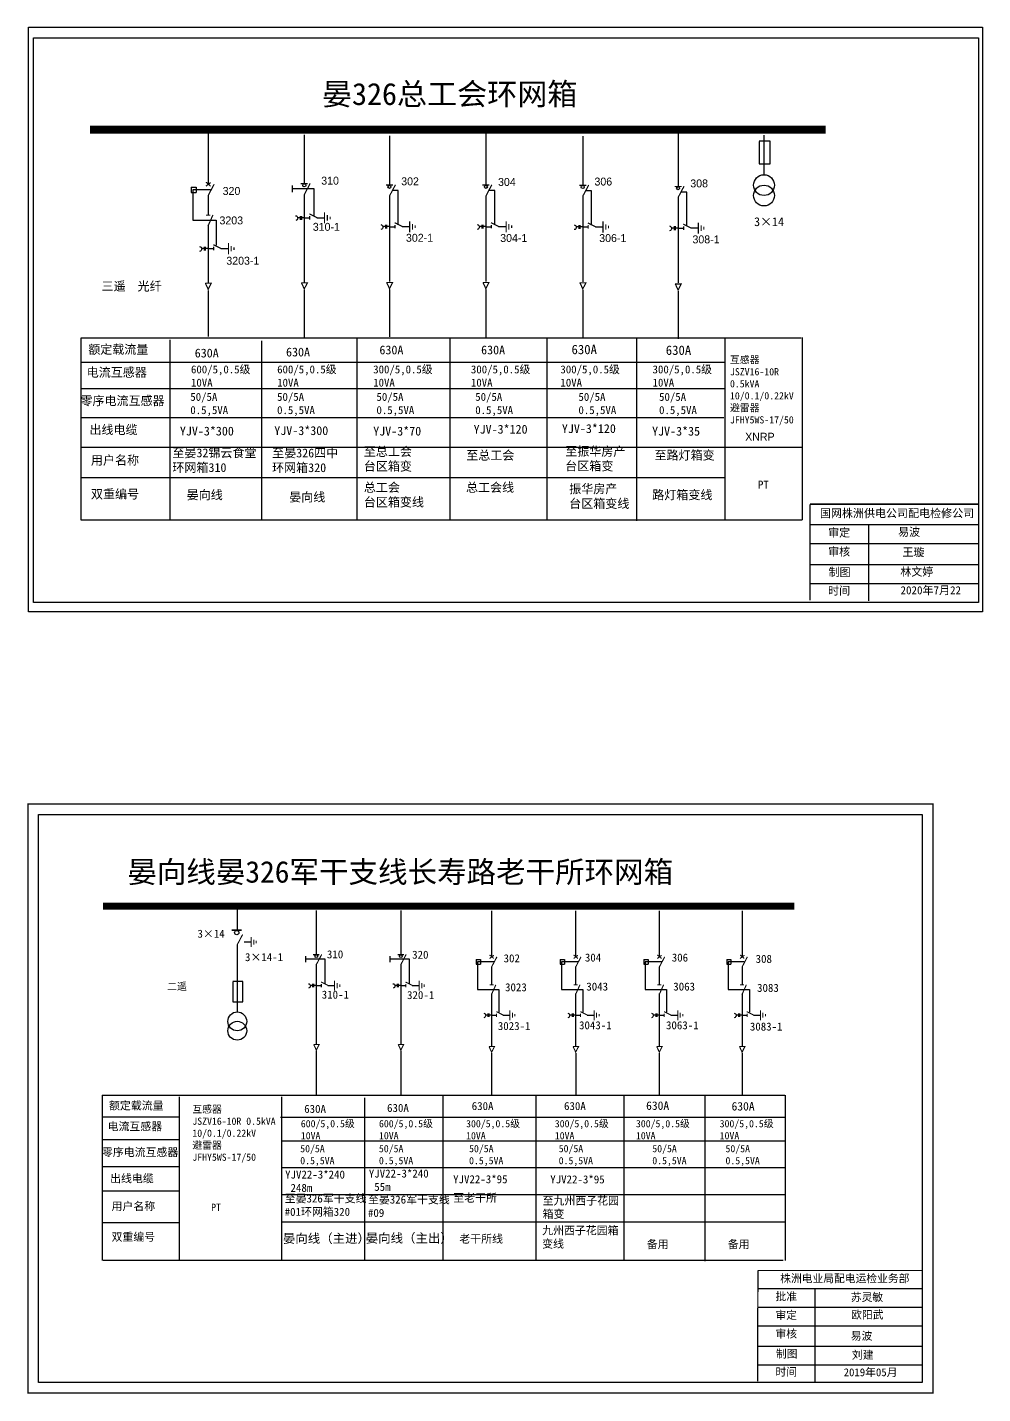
# Model space of a CAD drawing. Extents: x 90 to 673, y -361 to -21.
# Drawn here: x 383.3 to 515.8, y -211.6 to -22.1 of the extents above; entities that cross this region are included whole.
import ezdxf

# ---------------------------------------------------------------- set-up
doc = ezdxf.new("R2010")
doc.units = 0
doc.header["$LTSCALE"] = 0.774411
doc.linetypes.add('ACAD_ISO02W100', pattern=[15, 12, -3])
doc.linetypes.add('CENTER', pattern=[50.8, 31.75, -6.35, 6.35, -6.35])
doc.layers.get('0').update_dxf_attribs({"linetype": 'CONTINUOUS'})
doc.layers.add('2', color=7, linetype='CONTINUOUS')
doc.styles.add('hztxt_txtstyle_0.00_0_0', font='simkai.ttf')
doc.styles.add('hztxt_txtstyle_1.80_0_0', font='', dxfattribs={"height": 1.8, "bigfont": 'hztxt.shx'})
doc.styles.add('hztxt_txtstyle_2.70_0_0', font='simkai.ttf', dxfattribs={"height": 2.7})
doc.styles.add('字体', font='', dxfattribs={"height": 2.5})
doc.styles.get('hztxt_txtstyle_1.80_0_0').set_extended_font_data('hztxt')
doc.styles.get('字体').set_extended_font_data('KaiTi_GB2312')

# ---------------------------------------------------------------- blocks, each defined once
blk = doc.blocks.new('JD')
for points in [[(-2, 0.2), (-2, -0.2), (2, 0.2), (2, -0.2)], [(1, -1.2), (1, -0.8), (-1, -1.2), (-1, -0.8)], [(-0.5, -1.8), (-0.5, -2.2), (0.5, -1.8), (0.5, -2.2)]]:
    blk.add_trace(points)

msp = doc.modelspace()

# ---------------------------------------------------------------- linework, layer by layer
for p, q in [((408.37, -36.8), (408.37, -43.87)), ((421.7, -37.01), (421.7, -43.75)), ((433.51, -37.14), (433.51, -43.94)), ((446.88, -36.43), (446.88, -43.94)), ((460.31, -37.18), (460.31, -43.98)), ((473.54, -36.63), (473.54, -44.14)), ((485.42, -37.06), (485.42, -42.59)), ((406.02, -44.25), (406.69, -44.25)), ((406.02, -44.25), (406.02, -44.98)), ((406.02, -44.98), (406.69, -44.98)), ((406.69, -44.25), (406.69, -44.98)), ((408.37, -45.37), (408.37, -48.1)), ((421.7, -45.25), (421.7, -57.48)), ((433.51, -45.44), (433.51, -57.34)), ((446.88, -45.44), (446.88, -57.34)), ((460.31, -45.48), (460.31, -57.37)), ((473.54, -45.64), (473.54, -57.53)), ((421.7, -48.5), (422.46, -48.5)), ((423.46, -48.48), (424.49, -48.48)), ((408.37, -49.46), (408.37, -57.52)), ((433.51, -49.73), (434.27, -49.73)), ((435.27, -49.71), (436.31, -49.71)), ((446.88, -49.73), (447.64, -49.73)), ((448.64, -49.71), (449.67, -49.71)), ((460.31, -49.76), (461.07, -49.76)), ((462.07, -49.74), (463.11, -49.74)), ((473.54, -49.92), (474.3, -49.92)), ((475.29, -49.9), (476.33, -49.9)), ((408.37, -52.77), (409.13, -52.77)), ((410.13, -52.75), (411.17, -52.75))]:
    msp.add_line(p, q)
at = {"linetype": 'ACAD_ISO02W100'}
for p, q in [((408.7, -44.63), (406.23, -44.63)), ((406.23, -44.63), (406.23, -48.83)), ((406.23, -48.83), (409.49, -48.83)), ((409.49, -48.83), (409.49, -52.3))]:
    msp.add_line(p, q, dxfattribs=at)
at = {"linetype": 'CENTER'}
for p, q in [((408.38, -58.6), (408.38, -64.95)), ((421.7, -58.47), (421.7, -65.24)), ((433.52, -58.46), (433.52, -65.01)), ((446.88, -58.46), (446.88, -65.08)), ((460.32, -58.5), (460.32, -65.04)), ((473.54, -58.66), (473.54, -65.27))]:
    msp.add_line(p, q, dxfattribs=at)
at = {"linetype": 'Continuous'}
for p, q in [((390.74, -90.42), (390.74, -65.14)), ((390.74, -65.14), (490.62, -65.14)), ((403.06, -65.41), (403.06, -90.42)), ((415.75, -65.58), (415.75, -90.4)), ((429, -65.18), (429, -90.42)), ((441.89, -65.18), (441.89, -90.42)), ((455.34, -65.2), (455.34, -90.43)), ((467.76, -65.29), (467.76, -90.52)), ((480.03, -65.15), (480.03, -90.44)), ((490.72, -65.1), (490.72, -90.38)), ((390.74, -68.51), (480, -68.51)), ((390.74, -72.15), (480.03, -72.15)), ((390.74, -76.2), (479.9, -76.2)), ((390.74, -80.31), (490.72, -80.31)), ((390.74, -84.5), (480, -84.5)), ((490.72, -90.42), (390.74, -90.42)), ((491.84, -91.02), (515.13, -91.02)), ((499.92, -91.02), (499.92, -101.6)), ((491.84, -93.67), (515.13, -93.67)), ((491.84, -96.56), (515.13, -96.56)), ((491.84, -99.22), (515.13, -99.22))]:
    msp.add_line(p, q, dxfattribs=at)
at = {"color": 0}
for p, q in [((412.38, -143.95), (412.38, -147.24)), ((423.37, -144.55), (423.37, -150.66)), ((435.09, -144.55), (435.09, -150.66)), ((447.67, -144.59), (447.67, -151)), ((459.33, -144.59), (459.33, -151)), ((470.93, -144.59), (470.93, -151)), ((482.41, -144.59), (482.41, -151)), ((412.4, -149.27), (412.4, -158.6)), ((413.38, -148.9), (414.32, -148.9)), ((445.54, -151.35), (446.14, -151.35)), ((445.54, -151.35), (445.54, -152.01)), ((446.14, -151.35), (446.14, -152.01)), ((457.2, -151.35), (457.8, -151.35)), ((457.2, -151.35), (457.2, -152.01)), ((457.8, -151.35), (457.8, -152.01)), ((468.8, -151.35), (469.4, -151.35)), ((468.8, -151.35), (468.8, -152.01)), ((469.4, -151.35), (469.4, -152.01)), ((480.28, -151.35), (480.87, -151.35)), ((480.28, -151.35), (480.28, -152.01)), ((480.87, -151.35), (480.87, -152.01)), ((423.37, -152.02), (423.37, -163.13)), ((435.09, -152.02), (435.09, -163.13)), ((445.54, -152.01), (446.14, -152.01)), ((447.67, -152.36), (447.67, -154.84)), ((457.2, -152.01), (457.8, -152.01)), ((459.33, -152.36), (459.33, -154.84)), ((468.8, -152.01), (469.4, -152.01)), ((470.93, -152.36), (470.93, -154.84)), ((480.28, -152.01), (480.87, -152.01)), ((482.41, -152.36), (482.41, -154.84)), ((423.37, -154.97), (424.06, -154.97)), ((424.96, -154.95), (425.9, -154.95)), ((435.09, -154.97), (435.78, -154.97)), ((436.68, -154.95), (437.62, -154.95)), ((447.67, -156.08), (447.67, -163.38)), ((459.33, -156.08), (459.33, -163.38)), ((470.93, -156.08), (470.93, -163.38)), ((482.41, -156.08), (482.41, -163.38)), ((447.67, -159.08), (448.36, -159.08)), ((449.27, -159.06), (450.21, -159.06)), ((459.33, -159.08), (460.02, -159.08)), ((460.92, -159.06), (461.87, -159.06)), ((470.93, -159.08), (471.62, -159.08)), ((472.52, -159.06), (473.46, -159.06)), ((482.41, -159.08), (483.1, -159.08)), ((484, -159.06), (484.94, -159.06)), ((404.44, -173.23), (393.74, -173.23)), ((404.4, -176.38), (393.7, -176.38)), ((404.4, -180.09), (393.7, -180.09)), ((404.36, -183.48), (393.66, -183.48)), ((404.4, -187.89), (393.7, -187.89))]:
    msp.add_line(p, q, dxfattribs=at)
at = {"color": 0, "linetype": 'ACAD_ISO02W100'}
for p, q in [((447.97, -151.69), (445.73, -151.69)), ((445.73, -151.69), (445.73, -155.5)), ((459.63, -151.69), (457.39, -151.69)), ((457.39, -151.69), (457.39, -155.5)), ((471.23, -151.69), (468.99, -151.69)), ((468.99, -151.69), (468.99, -155.5)), ((482.71, -151.69), (480.47, -151.69)), ((480.47, -151.69), (480.47, -155.5)), ((445.73, -155.5), (448.69, -155.5)), ((448.69, -155.5), (448.69, -158.65)), ((457.39, -155.5), (460.35, -155.5)), ((460.35, -155.5), (460.35, -158.65)), ((468.99, -155.5), (471.94, -155.5)), ((471.94, -155.5), (471.94, -158.65)), ((480.47, -155.5), (483.42, -155.5)), ((483.42, -155.5), (483.42, -158.65))]:
    msp.add_line(p, q, dxfattribs=at)
at = {"color": 0, "linetype": 'CENTER'}
for p, q in [((423.37, -164.02), (423.37, -170.16)), ((435.09, -164.02), (435.09, -170.16)), ((447.68, -164.36), (447.68, -170.13)), ((459.34, -164.36), (459.34, -170.13)), ((470.93, -164.36), (470.93, -170.13)), ((482.41, -164.36), (482.41, -170.13))]:
    msp.add_line(p, q, dxfattribs=at)
at = {"color": 0, "linetype": 'Continuous'}
for p, q in [((393.67, -170.15), (488.34, -170.15)), ((393.72, -193.09), (393.72, -170.15)), ((404.34, -170.39), (404.34, -193.09)), ((418.55, -170.39), (418.55, -193.09)), ((440.9, -170.19), (440.9, -193.08)), ((453.79, -170.19), (453.79, -193.08)), ((465.99, -170.21), (465.99, -193.1)), ((477.26, -170.28), (477.26, -193.18)), ((488.39, -170.16), (488.39, -193.1)), ((430.07, -170.54), (430.07, -193.07)), ((418.38, -173.21), (488.37, -173.21)), ((418.55, -176.51), (488.39, -176.51)), ((418.55, -180.19), (488.28, -180.19)), ((418.55, -183.92), (488.47, -183.92)), ((418.55, -187.71), (488.37, -187.71)), ((488.13, -193.09), (393.79, -193.09))]:
    msp.add_line(p, q, dxfattribs=at)
at = {"color": 7, "linetype": 'Continuous'}
for p, q in [((484.6, -196.96), (507.35, -196.96)), ((492.49, -196.96), (492.49, -209.89)), ((484.6, -199.55), (507.35, -199.55)), ((484.6, -202.15), (507.35, -202.15)), ((484.6, -204.97), (507.35, -204.97)), ((484.6, -207.56), (507.35, -207.56))]:
    msp.add_line(p, q, dxfattribs=at)
at = {"linetype": 'Continuous'}
for points in [[(383.45, -22.08), (515.77, -22.08), (515.77, -103.12), (383.45, -103.12)], [(384.16, -23.56), (515.21, -23.56), (515.21, -101.86), (384.16, -101.86)]]:
    msp.add_lwpolyline(points, close=True, dxfattribs=at)
for points, const_width in [([(391.98, -36.26), (493.98, -36.26)], 1.1), ([(408.07, -43.56), (408.71, -44.1)], 0.165), ([(408.06, -44.11), (408.73, -43.61)], 0.165), ([(408.37, -45.41), (409.2, -43.85)], 0.165), ([(421.21, -43.77), (422.19, -43.77)], 0.165), ([(421.7, -45.29), (422.52, -43.72)], 0.165), ([(433.03, -43.96), (434, -43.96)], 0.165), ([(433.51, -45.49), (434.34, -43.92)], 0.165), ([(446.39, -43.96), (447.37, -43.96)], 0.165), ([(446.88, -45.49), (447.7, -43.92)], 0.165), ([(459.83, -44), (460.8, -44)], 0.165), ([(460.31, -45.52), (461.14, -43.96)], 0.165), ([(473.05, -44.16), (474.02, -44.16)], 0.165), ([(473.54, -45.68), (474.36, -44.12)], 0.165), ([(408.08, -48.14), (408.69, -48.14)], 0.165), ([(408.34, -49.66), (409.03, -48.11)], 0.165), ([(422.42, -47.95), (423.52, -48.5)], 0.165), ([(422.46, -48.24), (422.46, -48.75)], 0.165), ([(434.23, -49.18), (435.33, -49.73)], 0.165), ([(447.6, -49.18), (448.7, -49.73)], 0.165), ([(461.03, -49.21), (462.13, -49.76)], 0.165), ([(434.27, -49.48), (434.27, -49.98)], 0.165), ([(447.64, -49.48), (447.64, -49.98)], 0.165), ([(461.07, -49.51), (461.07, -50.02)], 0.165), ([(474.26, -49.37), (475.36, -49.92)], 0.165), ([(474.3, -49.67), (474.3, -50.18)], 0.165), ([(409.09, -52.22), (410.19, -52.77)], 0.165), ([(409.13, -52.52), (409.13, -53.02)], 0.165), ([(407.97, -57.56), (408.81, -57.56), (408.38, -58.42), (407.98, -57.55)], 0.165), ([(421.29, -57.51), (422.13, -57.51), (421.7, -58.36), (421.3, -57.49)], 0.165), ([(433.11, -57.47), (433.95, -57.47), (433.52, -58.32), (433.12, -57.46)], 0.165), ([(446.47, -57.47), (447.31, -57.47), (446.88, -58.32), (446.48, -57.46)], 0.165), ([(459.91, -57.51), (460.75, -57.51), (460.32, -58.36), (459.92, -57.49)], 0.165), ([(473.13, -57.67), (473.97, -57.67), (473.54, -58.52), (473.14, -57.65)], 0.165)]:
    msp.add_lwpolyline(points, dxfattribs=dict(const_width=const_width))
for points in [[(484.78, -37.91), (484.78, -41), (486.31, -41), (486.31, -37.88), (484.78, -37.88)], [(420.03, -44.02), (420.03, -44.94)], [(421.14, -48.49), (420.8, -48.49)], [(421.14, -48.26), (421.14, -48.76)], [(421.3, -48.26), (421.3, -48.76)], [(421.7, -48.49), (421.3, -48.49)], [(432.96, -49.72), (432.61, -49.72)], [(432.96, -49.49), (432.96, -49.99)], [(433.11, -49.49), (433.11, -49.99)], [(433.51, -49.72), (433.11, -49.72)], [(446.32, -49.72), (445.98, -49.72)], [(446.32, -49.49), (446.32, -49.99)], [(446.48, -49.49), (446.48, -49.99)], [(446.88, -49.72), (446.48, -49.72)], [(459.76, -49.76), (459.41, -49.76)], [(459.76, -49.52), (459.76, -50.03)], [(459.91, -49.52), (459.91, -50.03)], [(460.31, -49.76), (459.91, -49.76)], [(472.98, -49.92), (472.63, -49.92)], [(472.98, -49.68), (472.98, -50.19)], [(473.14, -49.68), (473.14, -50.19)], [(473.53, -49.92), (473.14, -49.92)], [(407.82, -52.76), (407.47, -52.76)], [(407.82, -52.53), (407.82, -53.03)], [(407.97, -52.53), (407.97, -53.03)], [(408.37, -52.76), (407.97, -52.76)]]:
    msp.add_lwpolyline(points)
at = {"linetype": 'ACAD_ISO02W100'}
for points in [[(423.05, -48.24), (423.05, -44.48), (420.03, -44.48)], [(434.74, -49.48), (434.74, -44.72), (433.92, -44.72)], [(448.11, -49.48), (448.11, -44.72), (447.28, -44.72)], [(461.54, -49.52), (461.54, -44.76), (460.72, -44.76)], [(474.76, -49.68), (474.76, -44.92), (473.94, -44.92)]]:
    msp.add_lwpolyline(points, dxfattribs=at)
for points in [[(420.5, -48.21, -0.877934), (420.51, -48.87)], [(432.31, -49.44, -0.877934), (432.33, -50.11)], [(445.68, -49.44, -0.877934), (445.69, -50.11)], [(459.11, -49.47, -0.877934), (459.13, -50.14)], [(472.34, -49.63, -0.877934), (472.35, -50.3)], [(407.17, -52.48, -0.877934), (407.19, -53.15)]]:
    msp.add_lwpolyline(points, format="xyb")
at = {"linetype": 'Continuous', "const_width": 0.187}
for points in [[(491.82, -88.21), (491.82, -101.56)], [(491.84, -88.21), (515.13, -88.21)]]:
    msp.add_lwpolyline(points, dxfattribs=at)
at = {"color": 0, "linetype": 'Continuous', "const_width": 0.182}
msp.add_lwpolyline([(383.39, -129.77), (508.87, -129.77), (508.87, -211.47), (383.39, -211.47)], close=True, dxfattribs=at)
at = {"color": 0, "linetype": 'Continuous'}
msp.add_lwpolyline([(384.86, -131.24), (507.39, -131.24), (507.39, -210), (384.86, -210)], close=True, dxfattribs=at)
at = {"color": 0}
for points, const_width in [([(393.79, -143.95), (489.64, -143.95)], 0.998), ([(411.63, -147.28), (413.03, -147.28)], 0.238), ([(412.4, -149.31), (413.15, -147.89)], 0.15), ([(422.93, -150.68), (423.81, -150.68)], 0.15), ([(423.37, -152.06), (424.12, -150.64)], 0.15), ([(434.64, -150.68), (435.53, -150.68)], 0.15), ([(435.09, -152.06), (435.83, -150.64)], 0.15), ([(447.39, -151.22), (448, -150.77)], 0.15), ([(447.39, -150.72), (447.98, -151.21)], 0.15), ([(447.67, -152.4), (448.42, -150.98)], 0.15), ([(459.05, -151.22), (459.65, -150.77)], 0.15), ([(459.05, -150.72), (459.64, -151.21)], 0.15), ([(459.33, -152.4), (460.08, -150.98)], 0.15), ([(470.65, -150.72), (471.24, -151.21)], 0.15), ([(470.64, -151.22), (471.25, -150.77)], 0.15), ([(470.93, -152.4), (471.68, -150.98)], 0.15), ([(482.13, -150.72), (482.71, -151.21)], 0.15), ([(482.12, -151.22), (482.73, -150.77)], 0.15), ([(482.41, -152.4), (483.15, -150.98)], 0.15), ([(424.02, -154.47), (425.02, -154.97)], 0.15), ([(424.06, -154.74), (424.06, -155.2)], 0.15), ([(435.74, -154.47), (436.74, -154.97)], 0.15), ([(435.78, -154.74), (435.78, -155.2)], 0.15), ([(447.4, -154.88), (447.96, -154.88)], 0.15), ([(447.64, -156.26), (448.27, -154.85)], 0.15), ([(459.06, -154.88), (459.62, -154.88)], 0.15), ([(459.3, -156.26), (459.93, -154.85)], 0.15), ([(470.66, -154.88), (471.22, -154.88)], 0.15), ([(470.9, -156.26), (471.53, -154.85)], 0.15), ([(482.14, -154.88), (482.69, -154.88)], 0.15), ([(482.38, -156.26), (483.01, -154.85)], 0.15), ([(448.33, -158.58), (449.32, -159.08)], 0.15), ([(448.36, -158.85), (448.36, -159.31)], 0.15), ([(459.98, -158.58), (460.98, -159.08)], 0.15), ([(460.02, -158.85), (460.02, -159.31)], 0.15), ([(471.58, -158.58), (472.58, -159.08)], 0.15), ([(471.62, -158.85), (471.62, -159.31)], 0.15), ([(483.06, -158.58), (484.06, -159.08)], 0.15), ([(483.1, -158.85), (483.1, -159.31)], 0.15), ([(423, -163.15), (423.76, -163.15), (423.37, -163.92), (423.01, -163.13)], 0.15), ([(434.72, -163.15), (435.48, -163.15), (435.09, -163.92), (434.73, -163.13)], 0.15), ([(447.3, -163.43), (448.07, -163.43), (447.68, -164.2), (447.31, -163.41)], 0.15), ([(458.96, -163.43), (459.73, -163.43), (459.34, -164.2), (458.97, -163.41)], 0.15), ([(470.56, -163.43), (471.32, -163.43), (470.93, -164.2), (470.57, -163.41)], 0.15), ([(482.04, -163.43), (482.8, -163.43), (482.41, -164.2), (482.05, -163.41)], 0.15)]:
    msp.add_lwpolyline(points, dxfattribs=dict(at, const_width=const_width))
for points in [[(421.86, -150.91), (421.86, -151.74)], [(433.58, -150.91), (433.58, -151.74)], [(411.81, -154.44), (411.81, -157.24), (413.19, -157.24), (413.19, -154.4), (411.81, -154.4)], [(422.86, -154.96), (422.55, -154.96)], [(422.86, -154.75), (422.86, -155.21)], [(423, -154.75), (423, -155.21)], [(423.37, -154.96), (423, -154.96)], [(434.58, -154.96), (434.27, -154.96)], [(434.58, -154.75), (434.58, -155.21)], [(434.72, -154.75), (434.72, -155.21)], [(435.08, -154.96), (434.72, -154.96)], [(447.17, -159.07), (446.85, -159.07)], [(447.17, -158.86), (447.17, -159.31)], [(447.31, -158.86), (447.31, -159.31)], [(447.67, -159.07), (447.31, -159.07)], [(458.83, -159.07), (458.51, -159.07)], [(458.83, -158.86), (458.83, -159.31)], [(458.97, -158.86), (458.97, -159.31)], [(459.33, -159.07), (458.97, -159.07)], [(470.43, -159.07), (470.11, -159.07)], [(470.43, -158.86), (470.43, -159.31)], [(470.57, -158.86), (470.57, -159.31)], [(470.93, -159.07), (470.57, -159.07)], [(481.9, -159.07), (481.59, -159.07)], [(481.9, -158.86), (481.9, -159.31)], [(482.04, -158.86), (482.04, -159.31)], [(482.4, -159.07), (482.04, -159.07)]]:
    msp.add_lwpolyline(points, dxfattribs=at)
at = {"color": 0, "linetype": 'ACAD_ISO02W100'}
for points in [[(424.59, -154.74), (424.59, -151.32), (421.86, -151.32)], [(436.31, -154.74), (436.31, -151.32), (433.58, -151.32)]]:
    msp.add_lwpolyline(points, dxfattribs=at)
at = {"color": 0}
for points in [[(422.28, -154.71, -0.877934), (422.29, -155.32)], [(434, -154.71, -0.877934), (434.01, -155.32)], [(446.59, -158.81, -0.877934), (446.6, -159.42)], [(458.24, -158.81, -0.877934), (458.26, -159.42)], [(469.84, -158.81, -0.877934), (469.85, -159.42)], [(481.32, -158.81, -0.877934), (481.33, -159.42)]]:
    msp.add_lwpolyline(points, format="xyb", dxfattribs=at)
at = {"color": 7, "linetype": 'Continuous', "const_width": 0.182}
for points in [[(484.6, -194.48), (484.58, -209.85)], [(484.6, -194.48), (507.35, -194.48)]]:
    msp.add_lwpolyline(points, dxfattribs=at)
for centre in [(421.7, -44), (433.51, -44.2), (446.88, -44.2), (460.31, -44.23), (473.54, -44.39)]:
    msp.add_circle(centre, 0.211)
at = {"color": 0}
for centre, radius in [((412.33, -147.62), 0.305), ((423.37, -150.89), 0.192), ((435.09, -150.89), 0.192)]:
    msp.add_circle(centre, radius, dxfattribs=at)
at = {"layer": '2', "color": 3}
for centre in [(485.45, -43.97), (485.45, -45.41)]:
    msp.add_circle(centre, 1.44, dxfattribs=at)
at = {"layer": '2', "color": 0}
for centre in [(412.41, -159.93), (412.41, -161.23)]:
    msp.add_circle(centre, 1.31, dxfattribs=at)

# ---------------------------------------------------------------- block references
at = {"xscale": 0.3851583905826654, "yscale": 0.3851583905826654, "zscale": 0.3851583905826681, "rotation": 90}
for p in [(424.51, -48.51), (436.32, -49.74), (449.69, -49.74), (463.12, -49.77), (476.34, -49.93), (411.18, -52.78)]:
    msp.add_blockref('JD', p, dxfattribs=at)
at = {"color": 0, "xscale": 0.3494655254594932, "yscale": 0.3494655254594932, "zscale": 0.3494655254595134, "rotation": 90}
for p in [(414.34, -148.93), (425.91, -154.98), (437.63, -154.98), (450.22, -159.08), (461.88, -159.08), (473.48, -159.08), (484.95, -159.08)]:
    msp.add_blockref('JD', p, dxfattribs=at)

# ---------------------------------------------------------------- texts
at = {"style": 'hztxt_txtstyle_1.80_0_0'}
for s, p in [('310', (424.05, -43.9)), ('302', (435.14, -43.99)), ('304', (448.57, -44.08)), ('306', (461.94, -44.02)), ('308', (475.23, -44.28)), ('320', (410.38, -45.33)), ('3203', (409.94, -49.41)), ('310-1', (422.88, -50.3)), ('302-1', (435.8, -51.82)), ('304-1', (448.87, -51.85)), ('306-1', (462.6, -51.86)), ('308-1', (475.53, -52.04)), ('3203-1', (410.89, -55)), ('XNRP', (482.84, -79.41))]:
    msp.add_text(s, height=1.1, dxfattribs=at).set_placement(p)
at = {"linetype": 'Continuous', "style": 'hztxt_txtstyle_2.70_0_0'}
msp.add_text('3×14', height=1.223, dxfattribs=at).set_placement((484.07, -49.65))
at = {"color": 0, "linetype": 'Continuous', "style": 'hztxt_txtstyle_2.70_0_0'}
for s, p in [('3×14', (406.89, -148.33)), ('3×14-1', (413.48, -151.58)), ('310', (424.84, -151.19)), ('320', (436.66, -151.24)), ('302', (449.34, -151.74)), ('304', (460.61, -151.64)), ('306', (472.66, -151.64)), ('308', (484.29, -151.82)), ('3023', (449.54, -155.76)), ('3043', (460.81, -155.66)), ('3063', (472.87, -155.66)), ('3083', (484.49, -155.84)), ('310-1', (424.12, -156.78)), ('320-1', (435.95, -156.84)), ('3023-1', (448.54, -161.13)), ('3043-1', (459.8, -161.03)), ('3063-1', (471.86, -161.03)), ('3083-1', (483.49, -161.21))]:
    msp.add_text(s, height=1.109, dxfattribs=at).set_placement(p)
at = {"insert": (424.15, -29.8), "char_height": 3.0568, "width": 48.7429, "attachment_point": 1, "style": 'hztxt_txtstyle_0.00_0_0'}
msp.add_mtext('{\\fSimSun|b0|i0|c134|p2;晏326总工会环网箱}', dxfattribs=at)
at = {"linetype": 'Continuous', "attachment_point": 1}
for s, insert, char_height, width, style in [('{\\fSimSun|b0|i0|c134|p2;三遥  光纤}', (393.59, -57.38), 1.2227, 19.712, 'hztxt_txtstyle_2.70_0_0'), ('{\\fSimSun|b0|i0|c134|p2;额定载流量}', (391.74, -66.14), 1.2227, 19.712, 'hztxt_txtstyle_2.70_0_0'), ('{\\fSimSun|b0|i0|c134|p2;630A}', (432.12, -66.21), 1.2227, 19.712, 'hztxt_txtstyle_2.70_0_0'), ('{\\fSimSun|b0|i0|c134|p2;630A}', (446.22, -66.21), 1.2227, 19.712, 'hztxt_txtstyle_2.70_0_0'), ('{\\fSimSun|b0|i0|c134|p2;630A}', (458.76, -66.11), 1.2958, 10.4195, 'hztxt_txtstyle_0.00_0_0'), ('{\\fSimSun|b0|i0|c134|p2;630A}', (471.83, -66.21), 1.2958, 10.4195, 'hztxt_txtstyle_0.00_0_0'), ('{\\fSimSun|b0|i0|c134|p2;630A}', (406.51, -66.64), 1.2227, 19.712, 'hztxt_txtstyle_2.70_0_0'), ('{\\fSimSun|b0|i0|c134|p2;630A}', (419.17, -66.5), 1.2227, 19.712, 'hztxt_txtstyle_2.70_0_0'), ('\\A1;{\\fSimSun|b0|i0|c134|p2;互感器\\PJSZV16-10R 0.5kVA\\P10/0.1/0.22kV\\P避雷器\\PJFHY5WS-17/50}', (480.73, -67.68), 1, 9.4425, 'hztxt_txtstyle_2.70_0_0'), ('{\\fSimSun|b0|i0|c134|p2;电流互感器}', (391.53, -69.32), 1.2227, 19.712, 'hztxt_txtstyle_2.70_0_0'), ('\\A1;{\\fSimSun|b0|i0|c134|p2;600/5,0.5级\\P10VA}', (405.99, -68.97), 1.1005, 20.2917, 'hztxt_txtstyle_2.70_0_0'), ('\\A1;{\\fSimSun|b0|i0|c134|p2;600/5,0.5级\\P10VA}', (417.94, -68.97), 1.1005, 20.2917, 'hztxt_txtstyle_2.70_0_0'), ('\\A1;{\\fSimSun|b0|i0|c134|p2;300/5,0.5级\\P10VA}', (431.26, -68.97), 1.1005, 20.2917, 'hztxt_txtstyle_2.70_0_0'), ('\\A1;{\\fSimSun|b0|i0|c134|p2;300/5,0.5级\\P10VA}', (444.81, -68.97), 1.1005, 20.2917, 'hztxt_txtstyle_2.70_0_0'), ('\\A1;{\\fSimSun|b0|i0|c134|p2;300/5,0.5级\\P10VA}', (457.22, -68.97), 1.1005, 20.2917, 'hztxt_txtstyle_2.70_0_0'), ('\\A1;{\\fSimSun|b0|i0|c134|p2;300/5,0.5级\\P10VA}', (470, -68.97), 1.1005, 20.2917, 'hztxt_txtstyle_2.70_0_0'), ('{\\fSimSun|b0|i0|c134|p2;零序电流互感器}', (390.66, -73.26), 1.2227, 19.712, 'hztxt_txtstyle_2.70_0_0'), ('{\\fSimSun|b0|i0|c134|p2;50/5A\\P0.5,5VA}', (405.9, -72.78), 1.1005, 19.712, 'hztxt_txtstyle_2.70_0_0'), ('{\\fSimSun|b0|i0|c134|p2;50/5A\\P0.5,5VA}', (417.93, -72.78), 1.1005, 19.712, 'hztxt_txtstyle_2.70_0_0'), ('{\\fSimSun|b0|i0|c134|p2;50/5A\\P0.5,5VA}', (431.71, -72.78), 1.1005, 19.712, 'hztxt_txtstyle_2.70_0_0'), ('{\\fSimSun|b0|i0|c134|p2;50/5A\\P0.5,5VA}', (445.41, -72.78), 1.1005, 19.712, 'hztxt_txtstyle_2.70_0_0'), ('{\\fSimSun|b0|i0|c134|p2;50/5A\\P0.5,5VA}', (459.72, -72.78), 1.1005, 19.712, 'hztxt_txtstyle_2.70_0_0'), ('{\\fSimSun|b0|i0|c134|p2;50/5A\\P0.5,5VA}', (470.9, -72.78), 1.1005, 19.712, 'hztxt_txtstyle_2.70_0_0'), ('{\\fSimSun|b0|i0|c134|p2;出线电缆}', (391.91, -77.28), 1.2227, 19.712, 'hztxt_txtstyle_2.70_0_0'), ('{\\fSimSun|b0|i0|c134|p2;YJV-3*300}', (404.45, -77.46), 1.2227, 19.712, 'hztxt_txtstyle_2.70_0_0'), ('{\\fSimSun|b0|i0|c134|p2;YJV-3*300}', (417.54, -77.4), 1.2227, 19.712, 'hztxt_txtstyle_2.70_0_0'), ('{\\fSimSun|b0|i0|c134|p2;YJV-3*70}', (431.26, -77.47), 1.2227, 19.712, 'hztxt_txtstyle_2.70_0_0'), ('{\\fSimSun|b0|i0|c134|p2;YJV-3*120}', (445.18, -77.21), 1.2227, 19.712, 'hztxt_txtstyle_2.70_0_0'), ('{\\fSimSun|b0|i0|c134|p2;YJV-3*120}', (457.42, -77.12), 1.2227, 19.712, 'hztxt_txtstyle_2.70_0_0'), ('{\\fSimSun|b0|i0|c134|p2;YJV-3*35}', (469.93, -77.48), 1.2227, 19.712, 'hztxt_txtstyle_2.70_0_0'), ('{\\fSimSun|b0|i0|c134|p2;用户名称}', (392.12, -81.51), 1.2227, 19.712, 'hztxt_txtstyle_2.70_0_0'), ('{\\fSimSun|b0|i0|c134|p2;至晏32锦云食堂\\P环网箱310}', (403.41, -80.48), 1.2227, 19.712, 'hztxt_txtstyle_2.70_0_0'), ('{\\fSimSun|b0|i0|c134|p2;至晏326四中\\P环网箱320}', (417.24, -80.5), 1.2227, 19.712, 'hztxt_txtstyle_2.70_0_0'), ('{\\fSimSun|b0|i0|c134|p2;至总工会\\P台区箱变}', (429.96, -80.31), 1.2227, 19.712, 'hztxt_txtstyle_2.70_0_0'), ('{\\fSimSun|b0|i0|c134|p2;至总工会}', (444.16, -80.83), 1.2227, 19.712, 'hztxt_txtstyle_2.70_0_0'), ('{\\fSimSun|b0|i0|c134|p2;至振华房产\\P台区箱变}', (457.89, -80.28), 1.2227, 9.9319, 'hztxt_txtstyle_2.70_0_0'), ('{\\fSimSun|b0|i0|c134|p2;至路灯箱变}', (470.27, -80.81), 1.2227, 19.712, 'hztxt_txtstyle_2.70_0_0'), ('{\\fSimSun|b0|i0|c134|p2;总工会\\P台区箱变线}', (429.96, -85.28), 1.2227, 19.712, 'hztxt_txtstyle_2.70_0_0'), ('{\\fSimSun|b0|i0|c134|p2;总工会线}', (444.13, -85.28), 1.2227, 19.712, 'hztxt_txtstyle_2.70_0_0'), ('{\\fSimSun|b0|i0|c134|p2;PT}', (484.61, -84.95), 1.1048, 8.5951, 'hztxt_txtstyle_0.00_0_0'), ('{\\fSimSun|b0|i0|c134|p2;双重编号}', (392.12, -86.21), 1.2227, 19.712, 'hztxt_txtstyle_2.70_0_0'), ('{\\fSimSun|b0|i0|c134|p2;晏向线}', (405.39, -86.31), 1.2227, 19.712, 'hztxt_txtstyle_2.70_0_0'), ('{\\fSimSun|b0|i0|c134|p2;晏向线}', (419.61, -86.62), 1.2227, 19.712, 'hztxt_txtstyle_2.70_0_0'), ('{\\fSimSun|b0|i0|c134|p2;振华房产\\P台区箱变线}', (458.44, -85.48), 1.2227, 19.712, 'hztxt_txtstyle_2.70_0_0'), ('{\\fSimSun|b0|i0|c134|p2;路灯箱变线}', (469.96, -86.31), 1.2227, 19.712, 'hztxt_txtstyle_2.70_0_0'), ('国网株洲供电公司配电检修公司', (493.2, -88.91), 1.1203, 30.6286, '字体'), ('审定', (494.34, -91.6), 1.12, 8.7614, '字体'), ('{\\fSimSun|b0|i0|c134|p2;易波}', (504.04, -91.5), 1.1203, 8.7614, '字体'), ('审核', (494.34, -94.24), 1.12, 8.7614, '字体'), ('{\\fSimSun|b0|i0|c134|p2;王璇}', (504.64, -94.31), 1.1203, 12.3436, '字体'), ('制图', (494.4, -97.08), 1.12, 8.7614, '字体'), ('{\\fSimSun|b0|i0|c134|p2;林文婷}', (504.35, -97.03), 1.1203, 8.7614, '字体'), ('时间', (494.34, -99.65), 1.12, 8.7614, '字体'), ('2020{\\fSimSun|b0|i0|c134|p2;年}7{\\fSimSun|b0|i0|c134|p2;月22}', (504.38, -99.59), 1.1203, 8.7614, '字体'), ('{\\fSimSun|b0|i0|c134|p2;晏向线（主进）}', (418.73, -189.39), 1.265, 13.7186, 'hztxt_txtstyle_0.00_0_0'), ('{\\fSimSun|b0|i0|c134|p2;晏向线（主出）}', (430.22, -189.35), 1.265, 13.7186, 'hztxt_txtstyle_0.00_0_0')]:
    msp.add_mtext(s, dxfattribs=dict(at, insert=insert, char_height=char_height, width=width, style=style))
at = {"color": 0, "linetype": 'Continuous', "attachment_point": 1}
for s, insert, char_height, width, style in [('{\\fSimSun|b0|i0|c134|p2;晏向线晏326军干支线长寿路老干所环网箱}', (397.16, -137.7), 3, 85.7498, '字体'), ('{\\fSimSun|b0|i0|c134|p2;二遥}', (402.68, -154.57), 1.0024, 7.7986, 'hztxt_txtstyle_0.00_0_0'), ('{\\fSimSun|b0|i0|c134|p2;额定载流量}', (394.62, -171.06), 1.1094, 17.8852, 'hztxt_txtstyle_2.70_0_0'), ('\\A1;{\\fSimSun|b0|i0|c134|p2;互感器\\PJSZV16-10R 0.5kVA\\P10/0.1/0.22kV\\P避雷器\\PJFHY5WS-17/50}', (406.18, -171.61), 0.9985, 18.4113, 'hztxt_txtstyle_2.70_0_0'), ('{\\fSimSun|b0|i0|c134|p2;630A}', (421.69, -171.51), 1.1094, 17.8852, 'hztxt_txtstyle_2.70_0_0'), ('{\\fSimSun|b0|i0|c134|p2;630A}', (433.18, -171.38), 1.1094, 17.8852, 'hztxt_txtstyle_2.70_0_0'), ('{\\fSimSun|b0|i0|c134|p2;630A}', (444.92, -171.12), 1.1094, 17.8852, 'hztxt_txtstyle_2.70_0_0'), ('{\\fSimSun|b0|i0|c134|p2;630A}', (457.72, -171.12), 1.1094, 17.8852, 'hztxt_txtstyle_2.70_0_0'), ('{\\fSimSun|b0|i0|c134|p2;630A}', (469.1, -171.03), 1.1757, 9.454, 'hztxt_txtstyle_0.00_0_0'), ('{\\fSimSun|b0|i0|c134|p2;630A}', (480.95, -171.12), 1.1757, 9.454, 'hztxt_txtstyle_0.00_0_0'), ('{\\fSimSun|b0|i0|c134|p2;电流互感器}', (394.43, -173.94), 1.1094, 17.8852, 'hztxt_txtstyle_2.70_0_0'), ('\\A1;{\\fSimSun|b0|i0|c134|p2;600/5,0.5级\\P10VA}', (421.22, -173.62), 0.9985, 18.4113, 'hztxt_txtstyle_2.70_0_0'), ('\\A1;{\\fSimSun|b0|i0|c134|p2;600/5,0.5级\\P10VA}', (432.06, -173.62), 0.9985, 18.4113, 'hztxt_txtstyle_2.70_0_0'), ('\\A1;{\\fSimSun|b0|i0|c134|p2;300/5,0.5级\\P10VA}', (444.14, -173.62), 0.9985, 18.4113, 'hztxt_txtstyle_2.70_0_0'), ('\\A1;{\\fSimSun|b0|i0|c134|p2;300/5,0.5级\\P10VA}', (456.44, -173.62), 0.9985, 18.4113, 'hztxt_txtstyle_2.70_0_0'), ('\\A1;{\\fSimSun|b0|i0|c134|p2;300/5,0.5级\\P10VA}', (467.69, -173.62), 0.9985, 18.4113, 'hztxt_txtstyle_2.70_0_0'), ('\\A1;{\\fSimSun|b0|i0|c134|p2;300/5,0.5级\\P10VA}', (479.3, -173.62), 0.9985, 18.4113, 'hztxt_txtstyle_2.70_0_0'), ('{\\fSimSun|b0|i0|c134|p2;零序电流互感器}', (393.64, -177.52), 1.1094, 17.8852, 'hztxt_txtstyle_2.70_0_0'), ('{\\fSimSun|b0|i0|c134|p2;50/5A\\P0.5,5VA}', (421.14, -177.08), 0.9985, 17.8852, 'hztxt_txtstyle_2.70_0_0'), ('{\\fSimSun|b0|i0|c134|p2;50/5A\\P0.5,5VA}', (432.05, -177.08), 0.9985, 17.8852, 'hztxt_txtstyle_2.70_0_0'), ('{\\fSimSun|b0|i0|c134|p2;50/5A\\P0.5,5VA}', (444.55, -177.08), 0.9985, 17.8852, 'hztxt_txtstyle_2.70_0_0'), ('{\\fSimSun|b0|i0|c134|p2;50/5A\\P0.5,5VA}', (456.98, -177.08), 0.9985, 17.8852, 'hztxt_txtstyle_2.70_0_0'), ('{\\fSimSun|b0|i0|c134|p2;50/5A\\P0.5,5VA}', (469.96, -177.08), 0.9985, 17.8852, 'hztxt_txtstyle_2.70_0_0'), ('{\\fSimSun|b0|i0|c134|p2;50/5A\\P0.5,5VA}', (480.11, -177.08), 0.9985, 17.8852, 'hztxt_txtstyle_2.70_0_0'), ('{\\fSimSun|b0|i0|c134|p2;出线电缆}', (394.77, -181.16), 1.1094, 17.8852, 'hztxt_txtstyle_2.70_0_0'), ('{\\fSimSun|b0|i0|c134|p2;YJV22-3*240\\P 248m}', (419.04, -180.62), 1.1094, 17.8852, 'hztxt_txtstyle_2.70_0_0'), ('{\\fSimSun|b0|i0|c134|p2;YJV22-3*240\\P 55m}', (430.65, -180.48), 1.1094, 17.8852, 'hztxt_txtstyle_2.70_0_0'), ('{\\fSimSun|b0|i0|c134|p2;YJV22-3*95}', (442.34, -181.27), 1.1094, 17.8852, 'hztxt_txtstyle_2.70_0_0'), ('{\\fSimSun|b0|i0|c134|p2;YJV22-3*95}', (455.81, -181.29), 1.1094, 17.8852, 'hztxt_txtstyle_2.70_0_0'), ('{\\fSimSun|b0|i0|c134|p2;至晏326军干支线#01环网箱320}', (418.98, -183.94), 1.1094, 11.3891, 'hztxt_txtstyle_2.70_0_0'), ('{\\fSimSun|b0|i0|c134|p2;至老干所}', (442.36, -183.85), 1.1094, 11.3891, 'hztxt_txtstyle_2.70_0_0'), ('{\\fSimSun|b0|i0|c134|p2;用户名称}', (394.97, -185.01), 1.1094, 17.8852, 'hztxt_txtstyle_2.70_0_0'), ('{\\fSimSun|b0|i0|c134|p2;PT}', (408.79, -185.21), 1.0024, 7.7986, 'hztxt_txtstyle_0.00_0_0'), ('{\\fSimSun|b0|i0|c134|p2;至晏326军干支线#09}', (430.53, -184.09), 1.1094, 11.3891, 'hztxt_txtstyle_2.70_0_0'), ('{\\fSimSun|b0|i0|c134|p2;至九州西子花园箱变}', (454.75, -184.25), 1.1094, 11.3891, 'hztxt_txtstyle_2.70_0_0'), ('{\\fSimSun|b0|i0|c134|p2;双重编号}', (394.97, -189.27), 1.1094, 17.8852, 'hztxt_txtstyle_2.70_0_0'), ('{\\fSimSun|b0|i0|c134|p2;老干所线}', (443.2, -189.53), 1.1094, 11.3891, 'hztxt_txtstyle_2.70_0_0'), ('{\\fSimSun|b0|i0|c134|p2;九州西子花园箱变线}', (454.69, -188.37), 1.1094, 11.3891, 'hztxt_txtstyle_2.70_0_0'), ('{\\fSimSun|b0|i0|c134|p2;备用}', (469.19, -190.29), 1.1094, 17.8852, 'hztxt_txtstyle_2.70_0_0'), ('{\\fSimSun|b0|i0|c134|p2;备用}', (480.42, -190.29), 1.1094, 17.8852, 'hztxt_txtstyle_2.70_0_0')]:
    msp.add_mtext(s, dxfattribs=dict(at, insert=insert, char_height=char_height, width=width, style=style))
at = {"color": 7, "linetype": 'Continuous', "char_height": 1.0944, "attachment_point": 1, "style": '字体'}
for s, insert, width in [('株洲电业局配电运检业务部', (487.7, -195.03), 29.9201), ('{\\fKaiTi_GB2312|b0|i0|c134|p49;批准}', (487.04, -197.53), 8.5588), ('{\\fSimSun|b0|i0|c134|p2;苏灵敏}', (497.49, -197.63), 8.5588), ('\\f\uffbfﾬￌﾣﾤ_GB2312|b0|i0|c134|p49;审定', (487.04, -200.12), 8.5588), ('{\\fSimSun|b0|i0|c134|p2;欧阳武}', (497.54, -200.07), 8.5588), ('\\f\uffbfﾬￌﾣﾤ_GB2312|b0|i0|c134|p49;审核', (487.04, -202.7), 8.5588), ('{\\fSimSun|b0|i0|c134|p2;易波}', (497.49, -203), 8.5588), ('\\f\uffbfﾬￌﾣﾤ_GB2312|b0|i0|c134|p49;制图', (487.1, -205.48), 8.5588), ('{\\fSimSun|b0|i0|c134|p2;刘建}', (497.65, -205.64), 8.5588), ('\\f\uffbfﾬￌﾣﾤ_GB2312|b0|i0|c134|p49;时间', (487.04, -207.99), 8.5588), ('2019{\\fSimSun|b0|i0|c134|p2;年}05{\\fSimSun|b0|i0|c134|p2;月}', (496.5, -208.05), 16.0081)]:
    msp.add_mtext(s, dxfattribs=dict(at, insert=insert, width=width))

doc.saveas('drawing.dxf')
